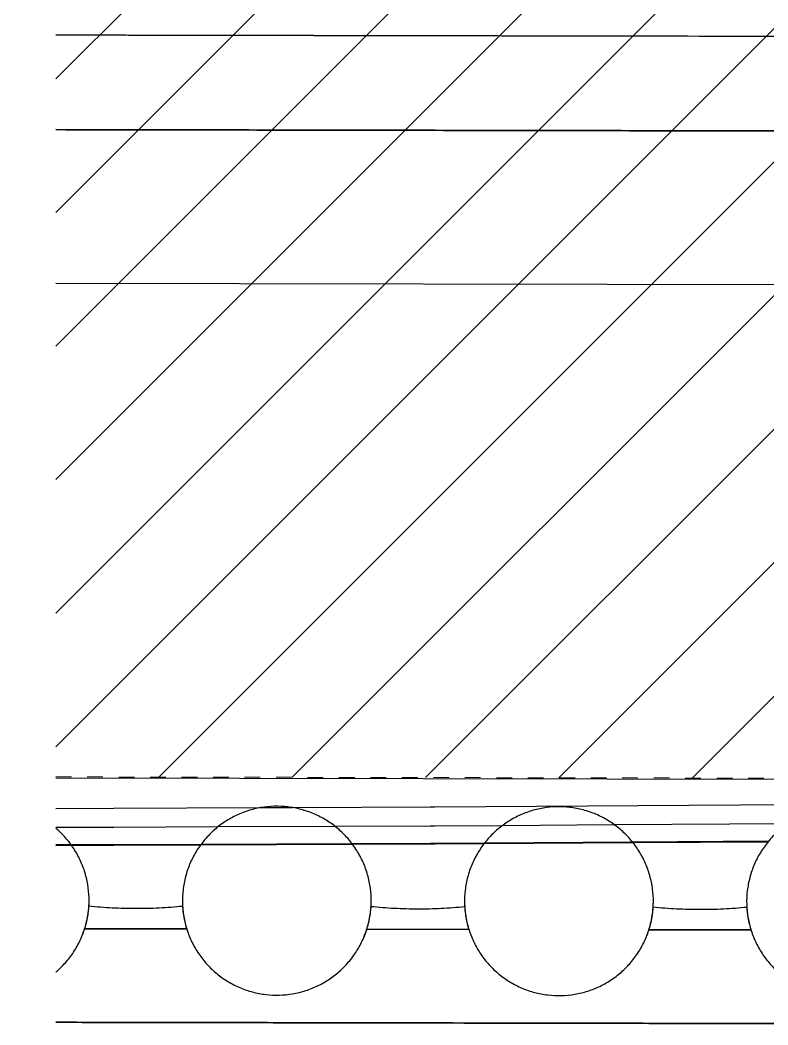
# Model space of a CAD drawing. Header units: metres. Extents: x -1147 to -802, y 5 to 567.
# Drawn here: x -1052.89 to -1048.14, y 503.07 to 509.45 of the extents above; entities that cross this region are included whole.
import ezdxf

# ---------------------------------------------------------------- set-up
doc = ezdxf.new("R2010")
doc.units = ezdxf.units.M
doc.linetypes.add('JacobsDash', pattern=[0.0045, 0.003, -0.0015])
for name, color, linetype, lineweight in [('A-DETL', 7, 'Continuous', 13), ('A-DETL-GENF', 7, 'Continuous', 9), ('A-FLOR', 7, 'Continuous', 50), ('A-GENM', 7, 'Continuous', 35)]:
    doc.layers.add(name, color=color, linetype=linetype, lineweight=lineweight)

# ---------------------------------------------------------------- blocks, each defined once
blk = doc.blocks.new('T2DPAA-T2D-C3S-RW-M2D-100010_dwg-40802999-DRG-2873010 - GENERAL ARRANGEMENT PLAN')
at = {"color": 254, "lineweight": 25, "true_color": 0xd5d5d5}
for p, q in [((12.2978, -586.1011), (12.2077, -585.7596)), ((12.5392, -587.0159), (12.2978, -586.1011)), ((7.5538, -587.3774), (7.4582, -587.0218)), ((12.6239, -587.3369), (12.5392, -587.0159)), ((7.2573, -587.1796), (7.2311, -587.0822)), ((7.2611, -587.1745), (7.2359, -587.0809)), ((7.4379, -587.4085), (7.3422, -587.0527)), ((7.3268, -587.4384), (7.2573, -587.1796)), ((7.3317, -587.4371), (7.2611, -587.1745)), ((12.8085, -588.0365), (12.6239, -587.3369)), ((7.6109, -588.0492), (7.4379, -587.4085)), ((7.7955, -588.2724), (7.5538, -587.3774)), ((7.4709, -587.9718), (7.3268, -587.4384)), ((7.4767, -587.9739), (7.3317, -587.4371)), ((7.7224, -588.9029), (7.4709, -587.9718)), ((7.7262, -588.8978), (7.4767, -587.9739)), ((7.8041, -588.7645), (7.6109, -588.0492)), ((12.8615, -588.2372), (12.8085, -588.0365)), ((13.177, -589.4331), (12.8615, -588.2372)), ((7.8502, -588.4749), (7.7955, -588.2724)), ((8.0783, -589.3193), (7.8502, -588.4749)), ((7.9625, -589.3507), (7.8046, -588.7663)), ((7.8515, -589.3808), (7.7224, -588.9029)), ((7.8563, -589.3795), (7.7262, -588.8978)), ((8.0859, -589.3474), (8.0783, -589.3193)), ((7.8591, -589.4089), (7.8515, -589.3808)), ((7.8639, -589.4076), (7.8563, -589.3795)), ((7.9701, -589.3788), (7.9625, -589.3507)), ((8.0832, -589.7939), (7.9701, -589.3788)), ((8.7431, -591.7589), (8.0859, -589.3474)), ((7.9412, -589.7101), (7.8591, -589.4089)), ((7.947, -589.7123), (7.8639, -589.4076)), ((13.8149, -591.8504), (13.177, -589.4331)), ((8.1899, -590.6228), (7.9412, -589.7101)), ((8.1937, -590.6177), (7.947, -589.7123)), ((8.2699, -590.4788), (8.0832, -589.7939)), ((8.5595, -591.5416), (8.2699, -590.4788)), ((8.4154, -591.4499), (8.1899, -590.6228)), ((8.4213, -591.4527), (8.1937, -590.6177))]:
    blk.add_line(p, q, dxfattribs=at)
blk = doc.blocks.new('T2DPAA-T2D-PWC-RW-M2D-100010_RoadDesign_rvt-1-DRG-2873010 - GENERAL ARRANGEMENT PLAN')
at = {"color": 254, "lineweight": 18, "true_color": 0xe3e3e3, "rotation": 75.11694444444437}
blk.add_blockref('T2DPAA-T2D-C3S-RW-M2D-100010_dwg-40802999-DRG-2873010 - GENERAL ARRANGEMENT PLAN', (-1722.337, 648.0105), dxfattribs=at)
blk = doc.blocks.new('Foundations-Piles - Px-1200-66435335-DRG-2873010 - GENERAL ARRANGEMENT PLAN')
at = {"layer": 'A-GENM', "color": 9, "lineweight": 25, "true_color": 0xbebebe}
for start, end in [(106.36364, 114.54545), (106.36364, 112.74436), (98.18182, 106.36364), (98.18182, 106.36364), (90, 98.18182), (90, 98.18182), (81.81818, 90), (81.81818, 90), (73.63636, 81.81818), (73.63636, 81.81818), (65.45455, 73.63636), (65.45455, 73.63636), (114.54545, 122.72727), (114.85692, 122.72727), (112.74436, 114.85692), (57.27273, 65.45455), (57.27273, 65.45455), (130.90909, 139.09091), (130.90909, 139.09091), (122.72727, 130.90909), (122.72727, 130.90909), (49.09091, 57.27273), (49.09091, 57.27273), (40.90909, 49.09091), (40.90909, 49.09091), (139.09091, 147.27273), (139.09091, 147.27273), (32.72727, 40.90909), (32.72727, 40.90909), (147.27273, 155.45455), (147.27273, 155.45455), (24.54545, 32.72727), (24.54545, 32.72727), (155.45455, 163.63636), (155.45455, 163.63636), (16.36364, 24.54545), (16.36364, 24.54545), (163.63636, 171.81818), (163.63636, 171.81818), (8.18182, 16.36364), (8.18182, 16.36364), (171.81818, 180), (171.81818, 180), (0, 8.18182), (0, 8.18182), (180, 188.18182), (180, 188.18182), (351.81818, 0), (351.81818, 0), (188.18182, 196.36364), (188.18182, 196.36364), (343.63636, 351.81818), (343.63636, 351.81818), (196.36364, 204.54545), (196.36364, 204.54545), (335.45455, 343.63636), (335.45455, 343.63636), (204.54545, 212.72727), (204.54545, 212.72727), (327.27273, 335.45455), (327.27273, 335.45455), (212.72727, 220.90909), (212.72727, 220.90909), (319.09091, 327.27273), (319.09091, 327.27273), (220.90909, 229.09091), (220.90909, 229.09091), (310.90909, 319.09091), (310.90909, 319.09091), (229.09091, 237.27273), (229.09091, 237.27273), (237.27273, 245.45455), (237.27273, 245.45455), (294.54545, 302.72727), (294.54545, 302.72727), (302.72727, 310.90909), (302.72727, 310.90909), (245.45455, 253.63636), (245.45455, 253.63636), (286.36364, 294.54545), (286.36364, 294.54545), (253.63636, 261.81818), (253.63636, 261.81818), (261.81818, 268.78954), (261.81818, 270), (268.78954, 271.84448), (270, 278.18182), (271.84448, 276.52848), (276.52848, 279.62523), (278.18182, 286.36364), (279.62523, 286.36364)]:
    blk.add_arc((0, 0), 0.6, start, end, dxfattribs=at)
blk = doc.blocks.new('Foundations-Piles - Px-1200-64673994-DRG-2873010 - GENERAL ARRANGEMENT PLAN')
at = {"layer": 'A-GENM', "color": 9, "lineweight": 25, "true_color": 0xbebebe}
for start, end in [(106.36364, 114.54545), (106.36364, 112.74436), (98.18182, 106.36364), (98.18182, 106.36364), (90, 98.18182), (90, 98.18182), (81.81818, 90), (81.81818, 90), (73.63636, 81.81818), (73.63636, 81.81818), (65.45455, 73.63636), (65.45455, 73.63636), (114.54545, 122.72727), (114.85692, 122.72727), (112.74436, 114.85692), (57.27273, 65.45455), (57.27273, 65.45455), (130.90909, 139.09091), (130.90909, 139.09091), (122.72727, 130.90909), (122.72727, 130.90909), (49.09091, 57.27273), (49.09091, 57.27273), (40.90909, 49.09091), (40.90909, 49.09091), (139.09091, 147.27273), (139.09091, 147.27273), (32.72727, 40.90909), (32.72727, 40.90909), (147.27273, 155.45455), (147.27273, 155.45455), (24.54545, 32.72727), (24.54545, 32.72727), (155.45455, 163.63636), (155.45455, 163.63636), (16.36364, 24.54545), (16.36364, 24.54545), (163.63636, 171.81818), (163.63636, 171.81818), (8.18182, 16.36364), (8.18182, 16.36364), (171.81818, 180), (171.81818, 180), (0, 8.18182), (0, 8.18182), (180, 188.18182), (180, 188.18182), (351.81818, 0), (351.81818, 0), (188.18182, 196.36364), (188.18182, 196.36364), (343.63636, 351.81818), (343.63636, 351.81818), (196.36364, 204.54545), (196.36364, 204.54545), (335.45455, 343.63636), (335.45455, 343.63636), (204.54545, 212.72727), (204.54545, 212.72727), (327.27273, 335.45455), (327.27273, 335.45455), (212.72727, 220.90909), (212.72727, 220.90909), (319.09091, 327.27273), (319.09091, 327.27273), (220.90909, 229.09091), (220.90909, 229.09091), (310.90909, 319.09091), (310.90909, 319.09091), (229.09091, 237.27273), (229.09091, 237.27273), (237.27273, 245.45455), (237.27273, 245.45455), (294.54545, 302.72727), (294.54545, 302.72727), (302.72727, 310.90909), (302.72727, 310.90909), (245.45455, 253.63636), (245.45455, 253.63636), (286.36364, 294.54545), (286.36364, 294.54545), (253.63636, 261.81818), (253.63636, 261.81818), (261.81818, 268.78954), (261.81818, 270), (268.78954, 271.84448), (270, 278.18182), (271.84448, 276.52848), (276.52848, 279.62523), (278.18182, 286.36364), (279.62523, 286.36364)]:
    blk.add_arc((0, 0), 0.6, start, end, dxfattribs=at)
blk = doc.blocks.new('Foundations-Piles - Px-1200-61911704-DRG-2873010 - GENERAL ARRANGEMENT PLAN')
at = {"layer": 'A-GENM', "color": 9, "lineweight": 25, "true_color": 0xbebebe}
for start, end in [(106.36364, 114.54545), (106.36364, 112.74436), (98.18182, 106.36364), (98.18182, 106.36364), (90, 98.18182), (90, 98.18182), (81.81818, 90), (81.81818, 90), (73.63636, 81.81818), (73.63636, 81.81818), (65.45455, 73.63636), (65.45455, 73.63636), (114.54545, 122.72727), (114.85692, 122.72727), (112.74436, 114.85692), (57.27273, 65.45455), (57.27273, 65.45455), (130.90909, 139.09091), (130.90909, 139.09091), (122.72727, 130.90909), (122.72727, 130.90909), (49.09091, 57.27273), (49.09091, 57.27273), (40.90909, 49.09091), (40.90909, 49.09091), (139.09091, 147.27273), (139.09091, 147.27273), (32.72727, 40.90909), (32.72727, 40.90909), (147.27273, 155.45455), (147.27273, 155.45455), (24.54545, 32.72727), (24.54545, 32.72727), (155.45455, 163.63636), (155.45455, 163.63636), (16.36364, 24.54545), (16.36364, 24.54545), (163.63636, 171.81818), (163.63636, 171.81818), (8.18182, 16.36364), (8.18182, 16.36364), (171.81818, 180), (171.81818, 180), (0, 8.18182), (0, 8.18182), (180, 188.18182), (180, 188.18182), (351.81818, 0), (351.81818, 0), (188.18182, 196.36364), (188.18182, 196.36364), (343.63636, 351.81818), (343.63636, 351.81818), (196.36364, 204.54545), (196.36364, 204.54545), (335.45455, 343.63636), (335.45455, 343.63636), (204.54545, 212.72727), (204.54545, 212.72727), (327.27273, 335.45455), (327.27273, 335.45455), (212.72727, 220.90909), (212.72727, 220.90909), (319.09091, 327.27273), (319.09091, 327.27273), (220.90909, 229.09091), (220.90909, 229.09091), (310.90909, 319.09091), (310.90909, 319.09091), (229.09091, 237.27273), (229.09091, 237.27273), (237.27273, 245.45455), (237.27273, 245.45455), (294.54545, 302.72727), (294.54545, 302.72727), (302.72727, 310.90909), (302.72727, 310.90909), (245.45455, 253.63636), (245.45455, 253.63636), (286.36364, 294.54545), (286.36364, 294.54545), (253.63636, 261.81818), (253.63636, 261.81818), (261.81818, 268.78954), (261.81818, 270), (268.78954, 271.84448), (270, 278.18182), (271.84448, 276.52848), (276.52848, 279.62523), (278.18182, 286.36364), (279.62523, 286.36364)]:
    blk.add_arc((0, 0), 0.6, start, end, dxfattribs=at)
blk = doc.blocks.new('Foundations-Piles - Px-1200-66435336-DRG-2873010 - GENERAL ARRANGEMENT PLAN')
at = {"layer": 'A-GENM', "color": 9, "lineweight": 25, "true_color": 0xbebebe}
for start, end in [(327.27273, 334.54045), (327.27273, 334.54045), (319.09091, 327.27273), (319.09091, 327.27273), (310.90909, 319.09091), (310.90909, 319.09091), (235.26366, 237.27273), (235.26366, 237.27273), (237.27273, 245.45455), (237.27273, 245.45455), (294.54545, 302.72727), (294.54545, 302.72727), (302.72727, 310.90909), (302.72727, 310.90909), (245.45455, 253.63636), (245.45455, 253.63636), (286.36364, 294.54545), (286.36364, 294.54545), (253.63636, 261.81818), (253.63636, 261.81818), (261.81818, 268.78954), (261.81818, 270), (268.78954, 271.84448), (270, 278.18182), (271.84448, 276.52848), (276.52848, 279.62523), (278.18182, 286.36364), (279.62523, 286.36364)]:
    blk.add_arc((0, 0), 0.6, start, end, dxfattribs=at)
blk = doc.blocks.new('Shotcrete Adaptive v1 - 1200 Dia Pile _ 1_7929 Spacing-66571854-DRG-2873010 - GENERAL ARRANGEMENT PLAN')
at = {"layer": 'A-GENM', "color": 9, "lineweight": 25, "true_color": 0xbebebe}
for p, q in [((-0.3241, 0.18), (0.3241, 0.18)), ((0.3241, 0.18), (-0.3241, 0.18))]:
    blk.add_line(p, q, dxfattribs=at)
for centre, radius, start, end in [((-0.8964, 0), 0.6, 10.40398, 17.4576), ((-0.8964, 0), 0.6, 10.40398, 17.4576), ((0.8965, 0), 0.6, 167.05991, 169.59602), ((0.8965, 0), 0.6, 167.05991, 169.59602), ((0.8965, 0), 0.6, 165.20537, 167.05991), ((0.8965, 0), 0.6, 165.20537, 167.05991), ((0.8965, 0), 0.6, 164.95149, 165.18166), ((0.8965, 0), 0.6, 164.95149, 165.18166), ((0.8965, 0), 0.6, 164.01309, 164.56302), ((0.8965, 0), 0.6, 164.01309, 164.56302), ((0.8965, 0), 0.6, 162.5424, 164.01309), ((0.8965, 0), 0.6, 162.5424, 164.01309), ((-0.8964, 0), 0.6, 10.0737, 10.40398), ((-0.8964, 0), 0.6, 10.0737, 10.40398), ((-0.8964, 0), 0.6, 7.96431, 10.0737), ((-0.8964, 0), 0.6, 7.96431, 10.0737), ((-0.8964, 0), 0.6, 3.35036, 7.96431), ((-0.8964, 0), 0.6, 3.35036, 7.96431), ((0.8965, 0), 0.6, 173.69145, 174.83994), ((0.8965, 0), 0.6, 173.69145, 174.83994), ((0.8965, 0), 0.6, 173.40836, 173.63869), ((0.8965, 0), 0.6, 173.40836, 173.63869), ((0.8965, 0), 0.6, 171.75172, 173.39264), ((0.8965, 0), 0.6, 171.75172, 173.39264), ((0.8965, 0), 0.6, 169.59602, 171.75172), ((0.8965, 0), 0.6, 169.59602, 171.75172), ((0, -2.92), 2.97, 92.87419, 95.74839), ((0, -2.92), 2.97, 92.87419, 95.74839), ((0, -2.92), 2.97, 90, 92.87419), ((0, -2.92), 2.97, 90, 92.87419), ((0, -2.92), 2.97, 87.12581, 90), ((0, -2.92), 2.97, 87.12581, 90), ((0, -2.92), 2.97, 84.25161, 87.12581), ((0, -2.92), 2.97, 84.25161, 87.12581), ((0.8965, 0), 0.6, 174.83994, 176.64964), ((0.8965, 0), 0.6, 174.83994, 176.64964)]:
    blk.add_arc(centre, radius, start, end, dxfattribs=at)
blk = doc.blocks.new('Shotcrete Adaptive v1 - 1200 Dia Pile _ 1_7929 Spacing-66571860-DRG-2873010 - GENERAL ARRANGEMENT PLAN')
at = {"layer": 'A-GENM', "color": 9, "lineweight": 25, "true_color": 0xbebebe}
for p, q in [((-0.3241, 0.18), (0.3241, 0.18)), ((0.3241, 0.18), (-0.3241, 0.18))]:
    blk.add_line(p, q, dxfattribs=at)
for centre, radius, start, end in [((-0.8964, 0), 0.6, 10.40398, 17.4576), ((-0.8964, 0), 0.6, 10.40398, 17.4576), ((0.8965, 0), 0.6, 167.05991, 169.59602), ((0.8965, 0), 0.6, 167.05991, 169.59602), ((0.8965, 0), 0.6, 165.20537, 167.05991), ((0.8965, 0), 0.6, 165.20537, 167.05991), ((0.8965, 0), 0.6, 164.95149, 165.18166), ((0.8965, 0), 0.6, 164.95149, 165.18166), ((0.8965, 0), 0.6, 164.01309, 164.56302), ((0.8965, 0), 0.6, 164.01309, 164.56302), ((0.8965, 0), 0.6, 162.5424, 164.01309), ((0.8965, 0), 0.6, 162.5424, 164.01309), ((-0.8964, 0), 0.6, 10.0737, 10.40398), ((-0.8964, 0), 0.6, 10.0737, 10.40398), ((-0.8964, 0), 0.6, 7.96431, 10.0737), ((-0.8964, 0), 0.6, 7.96431, 10.0737), ((-0.8964, 0), 0.6, 3.35036, 7.96431), ((-0.8964, 0), 0.6, 3.35036, 7.96431), ((0.8965, 0), 0.6, 173.69145, 174.83994), ((0.8965, 0), 0.6, 173.69145, 174.83994), ((0.8965, 0), 0.6, 173.40836, 173.63869), ((0.8965, 0), 0.6, 173.40836, 173.63869), ((0.8965, 0), 0.6, 171.75172, 173.39264), ((0.8965, 0), 0.6, 171.75172, 173.39264), ((0.8965, 0), 0.6, 169.59602, 171.75172), ((0.8965, 0), 0.6, 169.59602, 171.75172), ((0, -2.92), 2.97, 92.87419, 95.74839), ((0, -2.92), 2.97, 92.87419, 95.74839), ((0, -2.92), 2.97, 90, 92.87419), ((0, -2.92), 2.97, 90, 92.87419), ((0, -2.92), 2.97, 87.12581, 90), ((0, -2.92), 2.97, 87.12581, 90), ((0, -2.92), 2.97, 84.25161, 87.12581), ((0, -2.92), 2.97, 84.25161, 87.12581), ((0.8965, 0), 0.6, 174.83994, 176.64964), ((0.8965, 0), 0.6, 174.83994, 176.64964)]:
    blk.add_arc(centre, radius, start, end, dxfattribs=at)
blk = doc.blocks.new('Shotcrete Adaptive v1 - 1200 Dia Pile _ 1_7929 Spacing-66571863-DRG-2873010 - GENERAL ARRANGEMENT PLAN')
at = {"layer": 'A-GENM', "color": 9, "lineweight": 25, "true_color": 0xbebebe}
for p, q in [((-0.3241, 0.18), (0.3241, 0.18)), ((0.3241, 0.18), (-0.3241, 0.18))]:
    blk.add_line(p, q, dxfattribs=at)
for centre, radius, start, end in [((-0.8964, 0), 0.6, 10.40398, 17.4576), ((-0.8964, 0), 0.6, 10.40398, 17.4576), ((0.8965, 0), 0.6, 167.05991, 169.59602), ((0.8965, 0), 0.6, 167.05991, 169.59602), ((0.8965, 0), 0.6, 165.20537, 167.05991), ((0.8965, 0), 0.6, 165.20537, 167.05991), ((0.8965, 0), 0.6, 164.95149, 165.18166), ((0.8965, 0), 0.6, 164.95149, 165.18166), ((0.8965, 0), 0.6, 164.01309, 164.56302), ((0.8965, 0), 0.6, 164.01309, 164.56302), ((0.8965, 0), 0.6, 162.5424, 164.01309), ((0.8965, 0), 0.6, 162.5424, 164.01309), ((-0.8964, 0), 0.6, 10.0737, 10.40398), ((-0.8964, 0), 0.6, 10.0737, 10.40398), ((-0.8964, 0), 0.6, 7.96431, 10.0737), ((-0.8964, 0), 0.6, 7.96431, 10.0737), ((-0.8964, 0), 0.6, 3.35036, 7.96431), ((-0.8964, 0), 0.6, 3.35036, 7.96431), ((0.8965, 0), 0.6, 173.69145, 174.83994), ((0.8965, 0), 0.6, 173.69145, 174.83994), ((0.8965, 0), 0.6, 173.40836, 173.63869), ((0.8965, 0), 0.6, 173.40836, 173.63869), ((0.8965, 0), 0.6, 171.75172, 173.39264), ((0.8965, 0), 0.6, 171.75172, 173.39264), ((0.8965, 0), 0.6, 169.59602, 171.75172), ((0.8965, 0), 0.6, 169.59602, 171.75172), ((0, -2.92), 2.97, 92.87419, 95.74839), ((0, -2.92), 2.97, 92.87419, 95.74839), ((0, -2.92), 2.97, 90, 92.87419), ((0, -2.92), 2.97, 90, 92.87419), ((0, -2.92), 2.97, 87.12581, 90), ((0, -2.92), 2.97, 87.12581, 90), ((0, -2.92), 2.97, 84.25161, 87.12581), ((0, -2.92), 2.97, 84.25161, 87.12581), ((0.8965, 0), 0.6, 174.83994, 176.64964), ((0.8965, 0), 0.6, 174.83994, 176.64964)]:
    blk.add_arc(centre, radius, start, end, dxfattribs=at)
blk = doc.blocks.new('CappingBeam_RS39B_CB01A - CappingBeam_RS39B_CB01A-57939457-DRG-2873010 - GENERAL ARRANGEMENT PLAN')
at = {"layer": 'A-GENM', "color": 9, "lineweight": 25, "true_color": 0xbebebe}
blk.add_open_spline([(90.6276, 41.4011), (90.5776, 41.5905), (90.4777, 41.9692), (90.3278, 42.5372), (90.1821, 43.0893), (90.0864, 43.452), (90.0407, 43.6254)], degree=3, knots=[-0.5, -0.5, -0.5, -0.5, -0.4583333, -0.4166667, -0.375, -0.3368553, -0.3368553, -0.3368553, -0.3368553], dxfattribs=at)
at = {"layer": 'A-GENM', "color": 253, "lineweight": 25, "true_color": 0xa3a3a3}
blk.add_open_spline([(90.0407, 43.6254), (90.0864, 43.452), (90.1821, 43.0893), (90.3278, 42.5372), (90.4777, 41.9692), (90.6276, 41.4011), (90.7775, 40.8331), (90.9274, 40.265), (91.0772, 39.697), (91.2271, 39.1289), (91.377, 38.5609), (91.5768, 37.8035), (91.9265, 36.4782), (92.2263, 35.3422), (92.4261, 34.5849)], degree=3, knots=[-0.6631447, -0.6631447, -0.6631447, -0.6631447, -0.625, -0.5833333, -0.5416667, -0.5, -0.4583333, -0.4166667, -0.375, -0.3333333, -0.2916667, -0.25, -0.1666667, 0, 0, 0, 0], dxfattribs=at)
at = {"layer": 'A-GENM', "color": 9, "lineweight": 25, "true_color": 0xbebebe}
blk.add_open_spline([(91.2271, 39.1289), (91.1772, 39.3183), (91.0772, 39.697), (90.9274, 40.265), (90.7775, 40.8331), (90.6775, 41.2118), (90.6276, 41.4011)], degree=3, dxfattribs=at)
blk = doc.blocks.new('StitchPour_RS39B_01 - StitchPour_RS39B_01-60507265-DRG-2873010 - GENERAL ARRANGEMENT PLAN')
at = {"layer": 'A-GENM', "color": 253, "lineweight": 25, "true_color": 0xa3a3a3}
for points, knots in [([(98.8836, 34.6915), (98.7435, 35.2224), (98.4633, 36.2843), (98.043, 37.8772), (97.6227, 39.47), (97.0624, 41.5938), (96.5552, 43.5158), (96.1882, 44.9069), (96.1013, 45.236)], [-1, -1, -1, -1, -0.9166667, -0.8333333, -0.75, -0.6666667, -0.5, -0.4483372, -0.4483372, -0.4483372, -0.4483372]), ([(95.5214, 45.0819), (95.6082, 44.7531), (95.8351, 43.8932), (96.2021, 42.5025), (96.6223, 40.9096), (97.0426, 39.3168), (97.4629, 37.724), (97.8832, 36.1312), (98.1634, 35.0693), (98.3035, 34.5384)], [-0.5516144, -0.5516144, -0.5516144, -0.5516144, -0.5, -0.4166667, -0.3333333, -0.25, -0.1666667, -0.0833333, 0, 0, 0, 0])]:
    blk.add_open_spline(points, degree=3, knots=knots, dxfattribs=at)
for points in [[(96.311, 44.4412), (96.2411, 44.7062), (96.1712, 44.9711), (96.1013, 45.236)], [(97.2025, 41.0628), (97.0998, 41.4518), (96.9972, 41.8407), (96.8946, 42.2296)], [(97.6227, 39.47), (97.4827, 40.0009), (97.3426, 40.5319), (97.2025, 41.0628)], [(97.0426, 39.3168), (96.9124, 39.8105), (96.7821, 40.3042), (96.6518, 40.7979)]]:
    blk.add_open_spline(points, degree=3, dxfattribs=at)
at = {"layer": 'A-GENM', "color": 9, "lineweight": 25, "true_color": 0xbebebe}
for points in [[(95.7818, 44.0953), (95.695, 44.4242), (95.6082, 44.7531), (95.5214, 45.0819)], [(96.3619, 44.2485), (96.3449, 44.3128), (96.328, 44.377), (96.311, 44.4412)], [(96.7822, 42.6557), (96.6421, 43.1866), (96.502, 43.7176), (96.3619, 44.2485)], [(96.2021, 42.5025), (96.062, 43.0334), (95.9219, 43.5644), (95.7818, 44.0953)], [(96.8946, 42.2296), (96.8571, 42.3716), (96.8196, 42.5136), (96.7822, 42.6557)], [(96.6223, 40.9096), (96.4823, 41.4406), (96.3422, 41.9715), (96.2021, 42.5025)], [(96.6518, 40.7979), (96.642, 40.8352), (96.6322, 40.8724), (96.6223, 40.9096)]]:
    blk.add_open_spline(points, degree=3, dxfattribs=at)
blk = doc.blocks.new('T2DPAA-T2D-C3S-RS-M3D-100334_rvt-1-DRG-2873010 - GENERAL ARRANGEMENT PLAN')
at = {"layer": 'A-FLOR', "color": 253, "lineweight": 25, "true_color": 0xa3a3a3}
for p, q in [((-1153.0929, 507.7827), (-1145.5906, 507.7693)), ((-1145.5906, 504.6233), (-1153.0929, 504.6366))]:
    blk.add_line(p, q, dxfattribs=at)
at = {"layer": 'A-GENM', "color": 253, "lineweight": 25, "true_color": 0xa3a3a3}
for name, p, rotation in [('CappingBeam_RS39B_CB01A - CappingBeam_RS39B_CB01A-57939457-DRG-2873010 - GENERAL ARRANGEMENT PLAN', (-1134.0578, 404.8616), 75.11694444444437), ('StitchPour_RS39B_01 - StitchPour_RS39B_01-60507265-DRG-2873010 - GENERAL ARRANGEMENT PLAN', (-1134.0578, 404.8616), 75.11694444444437), ('Foundations-Piles - Px-1200-61911704-DRG-2873010 - GENERAL ARRANGEMENT PLAN', (-1151.6881, 503.8591), 75.11694444444437), ('Foundations-Piles - Px-1200-64673994-DRG-2873010 - GENERAL ARRANGEMENT PLAN', (-1149.8952, 503.856), 75.11694444444437), ('Foundations-Piles - Px-1200-66435335-DRG-2873010 - GENERAL ARRANGEMENT PLAN', (-1148.1024, 503.8528), 75.11694444444437), ('Foundations-Piles - Px-1200-66435336-DRG-2873010 - GENERAL ARRANGEMENT PLAN', (-1153.4809, 503.8623), 75.11694444444437), ('Shotcrete Adaptive v1 - 1200 Dia Pile _ 1_7929 Spacing-66571854-DRG-2873010 - GENERAL ARRANGEMENT PLAN', (-1152.5845, 503.8607), 179.8981453730582), ('Shotcrete Adaptive v1 - 1200 Dia Pile _ 1_7929 Spacing-66571860-DRG-2873010 - GENERAL ARRANGEMENT PLAN', (-1150.7917, 503.8576), 179.8981453616077), ('Shotcrete Adaptive v1 - 1200 Dia Pile _ 1_7929 Spacing-66571863-DRG-2873010 - GENERAL ARRANGEMENT PLAN', (-1148.9988, 503.8544), 179.8981453730547)]:
    blk.add_blockref(name, p, dxfattribs=dict(at, rotation=rotation))

msp = doc.modelspace()

# ---------------------------------------------------------------- hatches: boundary and pattern name
at = {"layer": 'A-DETL-GENF'}
h = msp.add_hatch(dxfattribs=at)
h.set_pattern_fill('FP_4', color=256, style=0, pattern_type=2)
h.set_pattern_definition([(45, (100.7304, 3.6), (-0.42426407, 0.42426407), [])])
h.paths.add_polyline_path([(-1044.8599, 504.6318), (-1044.8599, 504.6318), (-1044.8514, 509.3818), (-1041.7374, 509.3762), (-1041.7364, 509.9226), (-1041.3603, 509.9228), (-1039.424, 521.0371), (-1052.6625, 521.0588), (-1052.6625, 504.6456), (-1044.8734, 504.6318)])
h.paths.add_polyline_path([(-1050.2024, 509.9451), (-1050.2024, 509.9451), (-1050.2024, 509.9486)])
h.paths.add_polyline_path([(-1049.0673, 510.0547), (-1049.0673, 510.0548), (-1049.0673, 510.2574)])

# ---------------------------------------------------------------- linework, layer by layer
at = {"layer": 'A-DETL', "color": 143, "linetype": 'JacobsDash', "lineweight": 15, "true_color": 0x78aac8}
msp.add_line((-1052.6625, 504.6456), (-1044.8599, 504.6318), dxfattribs=at)

# ---------------------------------------------------------------- block references
at = {"lineweight": 5}
for name in ['T2DPAA-T2D-PWC-RW-M2D-100010_RoadDesign_rvt-1-DRG-2873010 - GENERAL ARRANGEMENT PLAN', 'T2DPAA-T2D-C3S-RS-M3D-100334_rvt-1-DRG-2873010 - GENERAL ARRANGEMENT PLAN']:
    msp.add_blockref(name, (100.4304, 0), dxfattribs=at)

doc.saveas('drawing.dxf')
